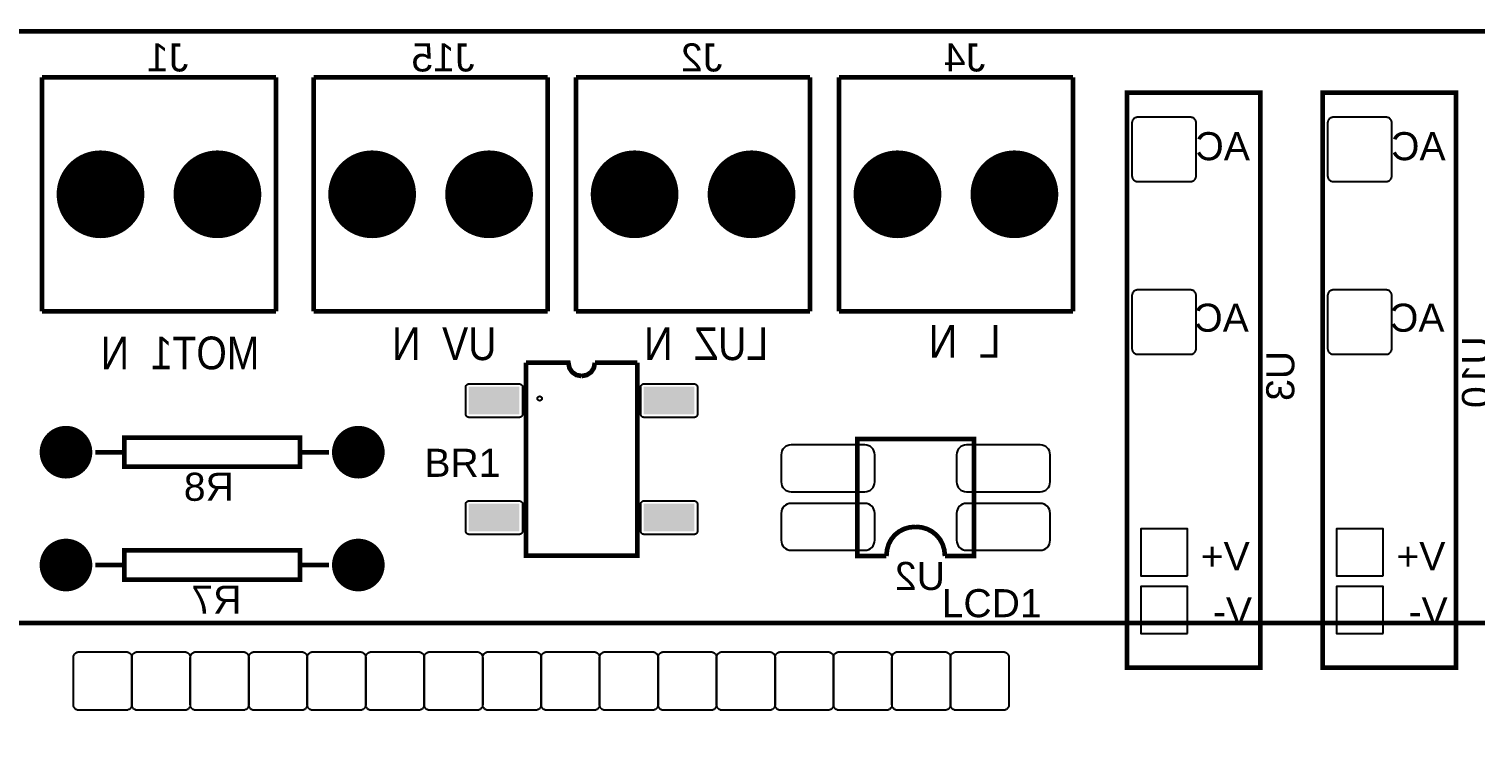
# Model space of a CAD drawing. Header units: inches. Extents: x -2.86 to 2.86, y -1.73 to 1.73.
# Drawn here: x -0.88 to 1.593, y 0.526 to 1.73 of the extents above; entities that cross this region are included whole.
import ezdxf

# ---------------------------------------------------------------- set-up
doc = ezdxf.new("R2010")
doc.units = ezdxf.units.IN
doc.layers.get('0').update_dxf_attribs({"linetype": 'CONTINUOUS'})

# ---------------------------------------------------------------- blocks, each defined once
blk = doc.blocks.new('RPAD')
blk.add_trace([(-0.5, -0.5), (-0.5, 0.5), (0.5, -0.5), (0.5, 0.5)])
blk = doc.blocks.new('EPAD')
at = {"const_width": 0.5}
blk.add_lwpolyline([(-0.25, 0, 1), (0.25, 0, 1)], format="xyb", close=True, dxfattribs=at)

msp = doc.modelspace()

# ---------------------------------------------------------------- linework, layer by layer
at = {"const_width": 0.008}
for points in [[(-2.856299, -1.725984), (2.778189, -1.725984), (2.778189, 1.725984), (-2.856299, 1.725984), (-2.856299, -1.725984)], [(-2.856299, -1.725984), (2.778189, -1.725984), (2.778189, 1.725984), (-2.856299, 1.725984), (-2.856299, -1.725984)], [(-2.856299, -1.725984), (2.778189, -1.725984), (2.778189, 1.725984), (-2.856299, 1.725984), (-2.856299, -1.725984)], [(-0.857874, 1.647244), (-0.857874, 1.247244)], [(-0.457874, 1.647244), (-0.857874, 1.647244)], [(-0.857874, 1.647244), (-0.857874, 1.247244)], [(-0.457874, 1.647244), (-0.857874, 1.647244)], [(-0.857874, 1.647244), (-0.857874, 1.247244)], [(-0.457874, 1.647244), (-0.857874, 1.647244)], [(-0.457874, 1.647244), (-0.457874, 1.247244)], [(-0.457874, 1.647244), (-0.457874, 1.247244)], [(-0.457874, 1.647244), (-0.457874, 1.247244)], [(-0.393307, 1.647244), (-0.393307, 1.247244)], [(0.006693, 1.647244), (-0.393307, 1.647244)], [(-0.393307, 1.647244), (-0.393307, 1.247244)], [(0.006693, 1.647244), (-0.393307, 1.647244)], [(-0.393307, 1.647244), (-0.393307, 1.247244)], [(0.006693, 1.647244), (-0.393307, 1.647244)], [(0.006693, 1.647244), (0.006693, 1.247244)], [(0.006693, 1.647244), (0.006693, 1.247244)], [(0.006693, 1.647244), (0.006693, 1.247244)], [(0.055512, 1.647244), (0.055512, 1.247244)], [(0.455512, 1.647244), (0.055512, 1.647244)], [(0.055512, 1.647244), (0.055512, 1.247244)], [(0.455512, 1.647244), (0.055512, 1.647244)], [(0.055512, 1.647244), (0.055512, 1.247244)], [(0.455512, 1.647244), (0.055512, 1.647244)], [(0.455512, 1.647244), (0.455512, 1.247244)], [(0.455512, 1.647244), (0.455512, 1.247244)], [(0.455512, 1.647244), (0.455512, 1.247244)], [(0.505118, 1.647244), (0.505118, 1.247244)], [(0.905118, 1.647244), (0.505118, 1.647244)], [(0.505118, 1.647244), (0.505118, 1.247244)], [(0.905118, 1.647244), (0.505118, 1.647244)], [(0.505118, 1.647244), (0.505118, 1.247244)], [(0.905118, 1.647244), (0.505118, 1.647244)], [(0.905118, 1.647244), (0.905118, 1.247244)], [(0.905118, 1.647244), (0.905118, 1.247244)], [(0.905118, 1.647244), (0.905118, 1.247244)], [(0.997417, 0.638189), (1.225764, 0.638189), (1.225764, 1.620756), (0.997417, 1.620756), (0.997417, 0.638189)], [(0.997417, 0.638189), (1.225764, 0.638189), (1.225764, 1.620756), (0.997417, 1.620756), (0.997417, 0.638189)], [(0.997417, 0.638189), (1.225764, 0.638189), (1.225764, 1.620756), (0.997417, 1.620756), (0.997417, 0.638189)], [(1.332063, 0.638189), (1.560409, 0.638189), (1.560409, 1.620756), (1.332063, 1.620756), (1.332063, 0.638189)], [(1.332063, 0.638189), (1.560409, 0.638189), (1.560409, 1.620756), (1.332063, 1.620756), (1.332063, 0.638189)], [(1.332063, 0.638189), (1.560409, 0.638189), (1.560409, 1.620756), (1.332063, 1.620756), (1.332063, 0.638189)], [(-0.457874, 1.247244), (-0.857874, 1.247244)], [(-0.457874, 1.247244), (-0.857874, 1.247244)], [(-0.457874, 1.247244), (-0.857874, 1.247244)], [(0.006693, 1.247244), (-0.393307, 1.247244)], [(0.006693, 1.247244), (-0.393307, 1.247244)], [(0.006693, 1.247244), (-0.393307, 1.247244)], [(0.455512, 1.247244), (0.055512, 1.247244)], [(0.455512, 1.247244), (0.055512, 1.247244)], [(0.455512, 1.247244), (0.055512, 1.247244)], [(0.905118, 1.247244), (0.505118, 1.247244)], [(0.905118, 1.247244), (0.505118, 1.247244)], [(0.905118, 1.247244), (0.505118, 1.247244)], [(-0.030039, 1.159488), (0.042323, 1.159173), (0.044069, 1.150264), (0.048867, 1.143079), (0.056052, 1.138282), (0.064961, 1.136535)], [(0.159961, 1.159488), (0.159961, 0.829488), (-0.030039, 0.829488), (-0.030039, 1.159488)], [(-0.030039, 1.159488), (0.042323, 1.159173), (0.044069, 1.150264), (0.048867, 1.143079), (0.056052, 1.138282), (0.064961, 1.136535)], [(0.159961, 1.159488), (0.159961, 0.829488), (-0.030039, 0.829488), (-0.030039, 1.159488)], [(-0.030039, 1.159488), (0.042323, 1.159173), (0.044069, 1.150264), (0.048867, 1.143079), (0.056052, 1.138282), (0.064961, 1.136535)], [(0.159961, 1.159488), (0.159961, 0.829488), (-0.030039, 0.829488), (-0.030039, 1.159488)], [(0.087598, 1.159173), (0.085852, 1.150264), (0.081055, 1.143079), (0.07387, 1.138282), (0.064961, 1.136535)], [(0.087598, 1.159173), (0.085852, 1.150264), (0.081055, 1.143079), (0.07387, 1.138282), (0.064961, 1.136535)], [(0.087598, 1.159173), (0.085852, 1.150264), (0.081055, 1.143079), (0.07387, 1.138282), (0.064961, 1.136535)], [(0.087598, 1.159173), (0.159961, 1.159488)], [(0.087598, 1.159173), (0.159961, 1.159488)], [(0.087598, 1.159173), (0.159961, 1.159488)], [(-0.716929, 0.981299), (-0.416929, 0.981299), (-0.416929, 1.031299), (-0.716929, 1.031299), (-0.716929, 0.981299)], [(-0.716929, 0.981299), (-0.416929, 0.981299), (-0.416929, 1.031299), (-0.716929, 1.031299), (-0.716929, 0.981299)], [(-0.716929, 0.981299), (-0.416929, 0.981299), (-0.416929, 1.031299), (-0.716929, 1.031299), (-0.716929, 0.981299)], [(0.68622, 0.82874), (0.73622, 0.82874), (0.73622, 1.02874), (0.53622, 1.02874), (0.53622, 0.82874), (0.58622, 0.82874)], [(0.68622, 0.82874), (0.73622, 0.82874), (0.73622, 1.02874), (0.53622, 1.02874), (0.53622, 0.82874), (0.58622, 0.82874)], [(0.68622, 0.82874), (0.73622, 0.82874), (0.73622, 1.02874), (0.53622, 1.02874), (0.53622, 0.82874), (0.58622, 0.82874)], [(-0.716929, 1.006299), (-0.766929, 1.006299)], [(-0.716929, 1.006299), (-0.766929, 1.006299)], [(-0.716929, 1.006299), (-0.766929, 1.006299)], [(-0.366929, 1.006299), (-0.416929, 1.006299)], [(-0.366929, 1.006299), (-0.416929, 1.006299)], [(-0.366929, 1.006299), (-0.416929, 1.006299)], [(0.63622, 0.87874), (0.625746, 0.877781), (0.616174, 0.875006), (0.607656, 0.870566), (0.600346, 0.864615), (0.594394, 0.857305), (0.589955, 0.848787), (0.58718, 0.839215), (0.58622, 0.82874)], [(0.63622, 0.87874), (0.625746, 0.877781), (0.616174, 0.875006), (0.607656, 0.870566), (0.600346, 0.864615), (0.594394, 0.857305), (0.589955, 0.848787), (0.58718, 0.839215), (0.58622, 0.82874)], [(0.63622, 0.87874), (0.625746, 0.877781), (0.616174, 0.875006), (0.607656, 0.870566), (0.600346, 0.864615), (0.594394, 0.857305), (0.589955, 0.848787), (0.58718, 0.839215), (0.58622, 0.82874)], [(0.63622, 0.87874), (0.646408, 0.877781), (0.655846, 0.875006), (0.664346, 0.870566), (0.67172, 0.864615), (0.677783, 0.857305), (0.682346, 0.848787), (0.68522, 0.839215), (0.68622, 0.82874)], [(0.63622, 0.87874), (0.646408, 0.877781), (0.655846, 0.875006), (0.664346, 0.870566), (0.67172, 0.864615), (0.677783, 0.857305), (0.682346, 0.848787), (0.68522, 0.839215), (0.68622, 0.82874)], [(0.63622, 0.87874), (0.646408, 0.877781), (0.655846, 0.875006), (0.664346, 0.870566), (0.67172, 0.864615), (0.677783, 0.857305), (0.682346, 0.848787), (0.68522, 0.839215), (0.68622, 0.82874)], [(-0.716929, 0.788386), (-0.416929, 0.788386), (-0.416929, 0.838386), (-0.716929, 0.838386), (-0.716929, 0.788386)], [(-0.716929, 0.788386), (-0.416929, 0.788386), (-0.416929, 0.838386), (-0.716929, 0.838386), (-0.716929, 0.788386)], [(-0.716929, 0.788386), (-0.416929, 0.788386), (-0.416929, 0.838386), (-0.716929, 0.838386), (-0.716929, 0.788386)], [(-0.766929, 0.813386), (-0.716929, 0.813386)], [(-0.766929, 0.813386), (-0.716929, 0.813386)], [(-0.766929, 0.813386), (-0.716929, 0.813386)], [(-0.416929, 0.813386), (-0.366929, 0.813386)], [(-0.416929, 0.813386), (-0.366929, 0.813386)], [(-0.416929, 0.813386), (-0.366929, 0.813386)], [(-1.148431, -1.64803), (-1.148431, 0.714175), (2.709836, 0.714175), (2.709836, -1.64803)], [(-1.148431, -1.64803), (-1.148431, 0.714175), (2.709836, 0.714175), (2.709836, -1.64803)], [(-1.148431, -1.64803), (-1.148431, 0.714175), (2.709836, 0.714175), (2.709836, -1.64803)]]:
    msp.add_lwpolyline(points, dxfattribs=at)
for points in [[(1.116024, 1.479016), (1.116024, 1.569016), (1.115973, 1.570055), (1.115825, 1.57106), (1.115583, 1.572027), (1.115252, 1.572951), (1.114837, 1.573828), (1.114343, 1.574652), (1.113773, 1.575419), (1.113133, 1.576125), (1.112427, 1.576765), (1.111659, 1.577335), (1.110835, 1.577829), (1.109959, 1.578244), (1.109035, 1.578575), (1.108068, 1.578817), (1.107063, 1.578965), (1.106024, 1.579016), (1.016024, 1.579016), (1.014984, 1.578965), (1.013979, 1.578817), (1.013012, 1.578575), (1.012088, 1.578244), (1.011212, 1.577829), (1.010388, 1.577335), (1.00962, 1.576765), (1.008914, 1.576125), (1.008274, 1.575419), (1.007705, 1.574652), (1.00721, 1.573828), (1.006795, 1.572951), (1.006465, 1.572027), (1.006222, 1.57106), (1.006074, 1.570055), (1.006024, 1.569016), (1.006024, 1.479016), (1.006074, 1.477976), (1.006222, 1.476971), (1.006465, 1.476004), (1.006795, 1.47508), (1.00721, 1.474204), (1.007705, 1.47338), (1.008274, 1.472612), (1.008914, 1.471906), (1.00962, 1.471266), (1.010388, 1.470697), (1.011212, 1.470202), (1.012088, 1.469787), (1.013012, 1.469457), (1.013979, 1.469215), (1.014984, 1.469066), (1.016024, 1.469016), (1.106024, 1.469016), (1.107063, 1.469066), (1.108068, 1.469215), (1.109035, 1.469457), (1.109959, 1.469787), (1.110835, 1.470202), (1.111659, 1.470697), (1.112427, 1.471266), (1.113133, 1.471906), (1.113773, 1.472612), (1.114343, 1.47338), (1.114837, 1.474204), (1.115252, 1.47508), (1.115583, 1.476004), (1.115825, 1.476971), (1.115973, 1.477976), (1.116024, 1.479016)], [(1.450669, 1.479016), (1.450669, 1.569016), (1.450619, 1.570055), (1.45047, 1.57106), (1.450228, 1.572027), (1.449898, 1.572951), (1.449483, 1.573828), (1.448988, 1.574652), (1.448419, 1.575419), (1.447779, 1.576125), (1.447072, 1.576765), (1.446305, 1.577335), (1.445481, 1.577829), (1.444605, 1.578244), (1.443681, 1.578575), (1.442714, 1.578817), (1.441709, 1.578965), (1.440669, 1.579016), (1.350669, 1.579016), (1.34963, 1.578965), (1.348625, 1.578817), (1.347658, 1.578575), (1.346734, 1.578244), (1.345857, 1.577829), (1.345033, 1.577335), (1.344266, 1.576765), (1.34356, 1.576125), (1.34292, 1.575419), (1.34235, 1.574652), (1.341856, 1.573828), (1.341441, 1.572951), (1.34111, 1.572027), (1.340868, 1.57106), (1.34072, 1.570055), (1.340669, 1.569016), (1.340669, 1.479016), (1.34072, 1.477976), (1.340868, 1.476971), (1.34111, 1.476004), (1.341441, 1.47508), (1.341856, 1.474204), (1.34235, 1.47338), (1.34292, 1.472612), (1.34356, 1.471906), (1.344266, 1.471266), (1.345033, 1.470697), (1.345857, 1.470202), (1.346734, 1.469787), (1.347658, 1.469457), (1.348625, 1.469215), (1.34963, 1.469066), (1.350669, 1.469016), (1.440669, 1.469016), (1.441709, 1.469066), (1.442714, 1.469215), (1.443681, 1.469457), (1.444605, 1.469787), (1.445481, 1.470202), (1.446305, 1.470697), (1.447072, 1.471266), (1.447779, 1.471906), (1.448419, 1.472612), (1.448988, 1.47338), (1.449483, 1.474204), (1.449898, 1.47508), (1.450228, 1.476004), (1.45047, 1.476971), (1.450619, 1.477976), (1.450669, 1.479016)], [(1.116024, 1.18374), (1.116024, 1.27374), (1.115973, 1.27478), (1.115825, 1.275785), (1.115583, 1.276752), (1.115252, 1.277676), (1.114837, 1.278552), (1.114343, 1.279376), (1.113773, 1.280144), (1.113133, 1.28085), (1.112427, 1.28149), (1.111659, 1.282059), (1.110835, 1.282554), (1.109959, 1.282969), (1.109035, 1.283299), (1.108068, 1.283541), (1.107063, 1.28369), (1.106024, 1.28374), (1.016024, 1.28374), (1.014984, 1.28369), (1.013979, 1.283541), (1.013012, 1.283299), (1.012088, 1.282969), (1.011212, 1.282554), (1.010388, 1.282059), (1.00962, 1.28149), (1.008914, 1.28085), (1.008274, 1.280144), (1.007705, 1.279376), (1.00721, 1.278552), (1.006795, 1.277676), (1.006465, 1.276752), (1.006222, 1.275785), (1.006074, 1.27478), (1.006024, 1.27374), (1.006024, 1.18374), (1.006074, 1.182701), (1.006222, 1.181696), (1.006465, 1.180729), (1.006795, 1.179805), (1.00721, 1.178928), (1.007705, 1.178104), (1.008274, 1.177337), (1.008914, 1.176631), (1.00962, 1.175991), (1.010388, 1.175421), (1.011212, 1.174927), (1.012088, 1.174512), (1.013012, 1.174181), (1.013979, 1.173939), (1.014984, 1.173791), (1.016024, 1.17374), (1.106024, 1.17374), (1.107063, 1.173791), (1.108068, 1.173939), (1.109035, 1.174181), (1.109959, 1.174512), (1.110835, 1.174927), (1.111659, 1.175421), (1.112427, 1.175991), (1.113133, 1.176631), (1.113773, 1.177337), (1.114343, 1.178104), (1.114837, 1.178928), (1.115252, 1.179805), (1.115583, 1.180729), (1.115825, 1.181696), (1.115973, 1.182701), (1.116024, 1.18374)], [(1.450669, 1.18374), (1.450669, 1.27374), (1.450619, 1.27478), (1.45047, 1.275785), (1.450228, 1.276752), (1.449898, 1.277676), (1.449483, 1.278552), (1.448988, 1.279376), (1.448419, 1.280144), (1.447779, 1.28085), (1.447072, 1.28149), (1.446305, 1.282059), (1.445481, 1.282554), (1.444605, 1.282969), (1.443681, 1.283299), (1.442714, 1.283541), (1.441709, 1.28369), (1.440669, 1.28374), (1.350669, 1.28374), (1.34963, 1.28369), (1.348625, 1.283541), (1.347658, 1.283299), (1.346734, 1.282969), (1.345857, 1.282554), (1.345033, 1.282059), (1.344266, 1.28149), (1.34356, 1.28085), (1.34292, 1.280144), (1.34235, 1.279376), (1.341856, 1.278552), (1.341441, 1.277676), (1.34111, 1.276752), (1.340868, 1.275785), (1.34072, 1.27478), (1.340669, 1.27374), (1.340669, 1.18374), (1.34072, 1.182701), (1.340868, 1.181696), (1.34111, 1.180729), (1.341441, 1.179805), (1.341856, 1.178928), (1.34235, 1.178104), (1.34292, 1.177337), (1.34356, 1.176631), (1.344266, 1.175991), (1.345033, 1.175421), (1.345857, 1.174927), (1.346734, 1.174512), (1.347658, 1.174181), (1.348625, 1.173939), (1.34963, 1.173791), (1.350669, 1.17374), (1.440669, 1.17374), (1.441709, 1.173791), (1.442714, 1.173939), (1.443681, 1.174181), (1.444605, 1.174512), (1.445481, 1.174927), (1.446305, 1.175421), (1.447072, 1.175991), (1.447779, 1.176631), (1.448419, 1.177337), (1.448988, 1.178104), (1.449483, 1.178928), (1.449898, 1.179805), (1.450228, 1.180729), (1.45047, 1.181696), (1.450619, 1.182701), (1.450669, 1.18374)], [(-0.132953, 1.070866), (-0.132953, 1.11811), (-0.132853, 1.119133), (-0.132567, 1.120078), (-0.132112, 1.120928), (-0.131507, 1.121665), (-0.13077, 1.12227), (-0.12992, 1.122724), (-0.128975, 1.123011), (-0.127953, 1.12311), (-0.041339, 1.12311), (-0.040316, 1.123011), (-0.039371, 1.122724), (-0.038521, 1.12227), (-0.037784, 1.121665), (-0.037179, 1.120928), (-0.036724, 1.120078), (-0.036438, 1.119133), (-0.036339, 1.11811), (-0.036339, 1.070866), (-0.036438, 1.069844), (-0.036724, 1.068898), (-0.037179, 1.068048), (-0.037784, 1.067311), (-0.038521, 1.066707), (-0.039371, 1.066252), (-0.040316, 1.065966), (-0.041339, 1.065866), (-0.127953, 1.065866), (-0.128975, 1.065966), (-0.12992, 1.066252), (-0.13077, 1.066707), (-0.131507, 1.067311), (-0.132112, 1.068048), (-0.132567, 1.068898), (-0.132853, 1.069844), (-0.132953, 1.070866)], [(0.262874, 1.11811), (0.262874, 1.070866), (0.262774, 1.069844), (0.262488, 1.068898), (0.262033, 1.068048), (0.261429, 1.067311), (0.260692, 1.066707), (0.259842, 1.066252), (0.258896, 1.065966), (0.257874, 1.065866), (0.17126, 1.065866), (0.170237, 1.065966), (0.169292, 1.066252), (0.168442, 1.066707), (0.167705, 1.067311), (0.1671, 1.068048), (0.166646, 1.068898), (0.166359, 1.069844), (0.16626, 1.070866), (0.16626, 1.11811), (0.166359, 1.119133), (0.166646, 1.120078), (0.1671, 1.120928), (0.167705, 1.121665), (0.168442, 1.12227), (0.169292, 1.122724), (0.170237, 1.123011), (0.17126, 1.12311), (0.257874, 1.12311), (0.258896, 1.123011), (0.259842, 1.122724), (0.260692, 1.12227), (0.261429, 1.121665), (0.262033, 1.120928), (0.262488, 1.120078), (0.262774, 1.119133), (0.262874, 1.11811)], [(0.56622, 0.95574), (0.56622, 1.00174), (0.565882, 1.005216), (0.564909, 1.00843), (0.563363, 1.011321), (0.561306, 1.013826), (0.558802, 1.015883), (0.555911, 1.017429), (0.552696, 1.018402), (0.54922, 1.01874), (0.42322, 1.01874), (0.419744, 1.018402), (0.41653, 1.017429), (0.413639, 1.015883), (0.411135, 1.013826), (0.409078, 1.011321), (0.407532, 1.00843), (0.406559, 1.005216), (0.40622, 1.00174), (0.40622, 0.95574), (0.406559, 0.952264), (0.407532, 0.94905), (0.409078, 0.946159), (0.411135, 0.943654), (0.413639, 0.941598), (0.41653, 0.940052), (0.419744, 0.939078), (0.42322, 0.93874), (0.54922, 0.93874), (0.552696, 0.939078), (0.555911, 0.940052), (0.558802, 0.941598), (0.561306, 0.943654), (0.563363, 0.946159), (0.564909, 0.94905), (0.565882, 0.952264), (0.56622, 0.95574)], [(0.86622, 0.95574), (0.86622, 1.00174), (0.865882, 1.005216), (0.864909, 1.00843), (0.863363, 1.011321), (0.861306, 1.013826), (0.858802, 1.015883), (0.855911, 1.017429), (0.852696, 1.018402), (0.84922, 1.01874), (0.72322, 1.01874), (0.719744, 1.018402), (0.71653, 1.017429), (0.713639, 1.015883), (0.711135, 1.013826), (0.709078, 1.011321), (0.707532, 1.00843), (0.706559, 1.005216), (0.70622, 1.00174), (0.70622, 0.95574), (0.706559, 0.952264), (0.707532, 0.94905), (0.709078, 0.946159), (0.711135, 0.943654), (0.713639, 0.941598), (0.71653, 0.940052), (0.719744, 0.939078), (0.72322, 0.93874), (0.84922, 0.93874), (0.852696, 0.939078), (0.855911, 0.940052), (0.858802, 0.941598), (0.861306, 0.943654), (0.863363, 0.946159), (0.864909, 0.94905), (0.865882, 0.952264), (0.86622, 0.95574)], [(-0.132953, 0.870866), (-0.132953, 0.91811), (-0.132853, 0.919133), (-0.132567, 0.920078), (-0.132112, 0.920928), (-0.131507, 0.921665), (-0.13077, 0.92227), (-0.12992, 0.922724), (-0.128975, 0.923011), (-0.127953, 0.92311), (-0.041339, 0.92311), (-0.040316, 0.923011), (-0.039371, 0.922724), (-0.038521, 0.92227), (-0.037784, 0.921665), (-0.037179, 0.920928), (-0.036724, 0.920078), (-0.036438, 0.919133), (-0.036339, 0.91811), (-0.036339, 0.870866), (-0.036438, 0.869844), (-0.036724, 0.868898), (-0.037179, 0.868048), (-0.037784, 0.867311), (-0.038521, 0.866707), (-0.039371, 0.866252), (-0.040316, 0.865966), (-0.041339, 0.865866), (-0.127953, 0.865866), (-0.128975, 0.865966), (-0.12992, 0.866252), (-0.13077, 0.866707), (-0.131507, 0.867311), (-0.132112, 0.868048), (-0.132567, 0.868898), (-0.132853, 0.869844), (-0.132953, 0.870866)], [(0.262874, 0.91811), (0.262874, 0.870866), (0.262774, 0.869844), (0.262488, 0.868898), (0.262033, 0.868048), (0.261429, 0.867311), (0.260692, 0.866707), (0.259842, 0.866252), (0.258896, 0.865966), (0.257874, 0.865866), (0.17126, 0.865866), (0.170237, 0.865966), (0.169292, 0.866252), (0.168442, 0.866707), (0.167705, 0.867311), (0.1671, 0.868048), (0.166646, 0.868898), (0.166359, 0.869844), (0.16626, 0.870866), (0.16626, 0.91811), (0.166359, 0.919133), (0.166646, 0.920078), (0.1671, 0.920928), (0.167705, 0.921665), (0.168442, 0.92227), (0.169292, 0.922724), (0.170237, 0.923011), (0.17126, 0.92311), (0.257874, 0.92311), (0.258896, 0.923011), (0.259842, 0.922724), (0.260692, 0.92227), (0.261429, 0.921665), (0.262033, 0.920928), (0.262488, 0.920078), (0.262774, 0.919133), (0.262874, 0.91811)], [(0.56622, 0.85574), (0.56622, 0.90174), (0.565882, 0.905216), (0.564909, 0.90843), (0.563363, 0.911321), (0.561306, 0.913826), (0.558802, 0.915883), (0.555911, 0.917429), (0.552696, 0.918402), (0.54922, 0.91874), (0.42322, 0.91874), (0.419744, 0.918402), (0.41653, 0.917429), (0.413639, 0.915883), (0.411135, 0.913826), (0.409078, 0.911321), (0.407532, 0.90843), (0.406559, 0.905216), (0.40622, 0.90174), (0.40622, 0.85574), (0.406559, 0.852264), (0.407532, 0.84905), (0.409078, 0.846159), (0.411135, 0.843654), (0.413639, 0.841598), (0.41653, 0.840052), (0.419744, 0.839078), (0.42322, 0.83874), (0.54922, 0.83874), (0.552696, 0.839078), (0.555911, 0.840052), (0.558802, 0.841598), (0.561306, 0.843654), (0.563363, 0.846159), (0.564909, 0.84905), (0.565882, 0.852264), (0.56622, 0.85574)], [(0.86622, 0.85574), (0.86622, 0.90174), (0.865882, 0.905216), (0.864909, 0.90843), (0.863363, 0.911321), (0.861306, 0.913826), (0.858802, 0.915883), (0.855911, 0.917429), (0.852696, 0.918402), (0.84922, 0.91874), (0.72322, 0.91874), (0.719744, 0.918402), (0.71653, 0.917429), (0.713639, 0.915883), (0.711135, 0.913826), (0.709078, 0.911321), (0.707532, 0.90843), (0.706559, 0.905216), (0.70622, 0.90174), (0.70622, 0.85574), (0.706559, 0.852264), (0.707532, 0.84905), (0.709078, 0.846159), (0.711135, 0.843654), (0.713639, 0.841598), (0.71653, 0.840052), (0.719744, 0.839078), (0.72322, 0.83874), (0.84922, 0.83874), (0.852696, 0.839078), (0.855911, 0.840052), (0.858802, 0.841598), (0.861306, 0.843654), (0.863363, 0.846159), (0.864909, 0.84905), (0.865882, 0.852264), (0.86622, 0.85574)], [(1.101024, 0.795039), (1.101024, 0.875039), (1.021024, 0.875039), (1.021024, 0.795039), (1.101024, 0.795039)], [(1.435669, 0.795039), (1.435669, 0.875039), (1.355669, 0.875039), (1.355669, 0.795039), (1.435669, 0.795039)], [(1.101024, 0.696614), (1.101024, 0.776614), (1.021024, 0.776614), (1.021024, 0.696614), (1.101024, 0.696614)], [(1.435669, 0.696614), (1.435669, 0.776614), (1.355669, 0.776614), (1.355669, 0.696614), (1.435669, 0.696614)], [(-0.794283, 0.664969), (-0.714283, 0.664969), (-0.713244, 0.664918), (-0.712239, 0.66477), (-0.711272, 0.664528), (-0.710348, 0.664197), (-0.709472, 0.663782), (-0.708648, 0.663287), (-0.70788, 0.662718), (-0.707174, 0.662078), (-0.706534, 0.661372), (-0.705965, 0.660604), (-0.70547, 0.65978), (-0.705055, 0.658904), (-0.704724, 0.65798), (-0.704482, 0.657013), (-0.704334, 0.656008), (-0.704283, 0.654969), (-0.704283, 0.574969), (-0.704334, 0.573929), (-0.704482, 0.572924), (-0.704724, 0.571957), (-0.705055, 0.571033), (-0.70547, 0.570157), (-0.705965, 0.569333), (-0.706534, 0.568565), (-0.707174, 0.567859), (-0.70788, 0.567219), (-0.708648, 0.56665), (-0.709472, 0.566155), (-0.710348, 0.56574), (-0.711272, 0.565409), (-0.712239, 0.565167), (-0.713244, 0.565019), (-0.714283, 0.564969), (-0.794283, 0.564969), (-0.795323, 0.565019), (-0.796328, 0.565167), (-0.797295, 0.565409), (-0.798219, 0.56574), (-0.799095, 0.566155), (-0.799919, 0.56665), (-0.800687, 0.567219), (-0.801393, 0.567859), (-0.802033, 0.568565), (-0.802602, 0.569333), (-0.803097, 0.570157), (-0.803512, 0.571033), (-0.803843, 0.571957), (-0.804085, 0.572924), (-0.804233, 0.573929), (-0.804283, 0.574969), (-0.804283, 0.654969), (-0.804233, 0.656008), (-0.804085, 0.657013), (-0.803843, 0.65798), (-0.803512, 0.658904), (-0.803097, 0.65978), (-0.802602, 0.660604), (-0.802033, 0.661372), (-0.801393, 0.662078), (-0.800687, 0.662718), (-0.799919, 0.663287), (-0.799095, 0.663782), (-0.798219, 0.664197), (-0.797295, 0.664528), (-0.796328, 0.66477), (-0.795323, 0.664918), (-0.794283, 0.664969)], [(-0.694283, 0.664969), (-0.614283, 0.664969), (-0.613244, 0.664918), (-0.612239, 0.66477), (-0.611272, 0.664528), (-0.610348, 0.664197), (-0.609472, 0.663782), (-0.608648, 0.663287), (-0.60788, 0.662718), (-0.607174, 0.662078), (-0.606534, 0.661372), (-0.605965, 0.660604), (-0.60547, 0.65978), (-0.605055, 0.658904), (-0.604724, 0.65798), (-0.604482, 0.657013), (-0.604334, 0.656008), (-0.604283, 0.654969), (-0.604283, 0.574969), (-0.604334, 0.573929), (-0.604482, 0.572924), (-0.604724, 0.571957), (-0.605055, 0.571033), (-0.60547, 0.570157), (-0.605965, 0.569333), (-0.606534, 0.568565), (-0.607174, 0.567859), (-0.60788, 0.567219), (-0.608648, 0.56665), (-0.609472, 0.566155), (-0.610348, 0.56574), (-0.611272, 0.565409), (-0.612239, 0.565167), (-0.613244, 0.565019), (-0.614283, 0.564969), (-0.694283, 0.564969), (-0.695323, 0.565019), (-0.696328, 0.565167), (-0.697295, 0.565409), (-0.698219, 0.56574), (-0.699095, 0.566155), (-0.699919, 0.56665), (-0.700687, 0.567219), (-0.701393, 0.567859), (-0.702033, 0.568565), (-0.702602, 0.569333), (-0.703097, 0.570157), (-0.703512, 0.571033), (-0.703843, 0.571957), (-0.704085, 0.572924), (-0.704233, 0.573929), (-0.704283, 0.574969), (-0.704283, 0.654969), (-0.704233, 0.656008), (-0.704085, 0.657013), (-0.703843, 0.65798), (-0.703512, 0.658904), (-0.703097, 0.65978), (-0.702602, 0.660604), (-0.702033, 0.661372), (-0.701393, 0.662078), (-0.700687, 0.662718), (-0.699919, 0.663287), (-0.699095, 0.663782), (-0.698219, 0.664197), (-0.697295, 0.664528), (-0.696328, 0.66477), (-0.695323, 0.664918), (-0.694283, 0.664969)], [(-0.594283, 0.664969), (-0.514283, 0.664969), (-0.513244, 0.664918), (-0.512239, 0.66477), (-0.511272, 0.664528), (-0.510348, 0.664197), (-0.509472, 0.663782), (-0.508648, 0.663287), (-0.50788, 0.662718), (-0.507174, 0.662078), (-0.506534, 0.661372), (-0.505965, 0.660604), (-0.50547, 0.65978), (-0.505055, 0.658904), (-0.504724, 0.65798), (-0.504482, 0.657013), (-0.504334, 0.656008), (-0.504283, 0.654969), (-0.504283, 0.574969), (-0.504334, 0.573929), (-0.504482, 0.572924), (-0.504724, 0.571957), (-0.505055, 0.571033), (-0.50547, 0.570157), (-0.505965, 0.569333), (-0.506534, 0.568565), (-0.507174, 0.567859), (-0.50788, 0.567219), (-0.508648, 0.56665), (-0.509472, 0.566155), (-0.510348, 0.56574), (-0.511272, 0.565409), (-0.512239, 0.565167), (-0.513244, 0.565019), (-0.514283, 0.564969), (-0.594283, 0.564969), (-0.595323, 0.565019), (-0.596328, 0.565167), (-0.597295, 0.565409), (-0.598219, 0.56574), (-0.599095, 0.566155), (-0.599919, 0.56665), (-0.600687, 0.567219), (-0.601393, 0.567859), (-0.602033, 0.568565), (-0.602602, 0.569333), (-0.603097, 0.570157), (-0.603512, 0.571033), (-0.603843, 0.571957), (-0.604085, 0.572924), (-0.604233, 0.573929), (-0.604283, 0.574969), (-0.604283, 0.654969), (-0.604233, 0.656008), (-0.604085, 0.657013), (-0.603843, 0.65798), (-0.603512, 0.658904), (-0.603097, 0.65978), (-0.602602, 0.660604), (-0.602033, 0.661372), (-0.601393, 0.662078), (-0.600687, 0.662718), (-0.599919, 0.663287), (-0.599095, 0.663782), (-0.598219, 0.664197), (-0.597295, 0.664528), (-0.596328, 0.66477), (-0.595323, 0.664918), (-0.594283, 0.664969)], [(-0.494283, 0.664969), (-0.414283, 0.664969), (-0.413244, 0.664918), (-0.412239, 0.66477), (-0.411272, 0.664528), (-0.410348, 0.664197), (-0.409472, 0.663782), (-0.408648, 0.663287), (-0.40788, 0.662718), (-0.407174, 0.662078), (-0.406534, 0.661372), (-0.405965, 0.660604), (-0.40547, 0.65978), (-0.405055, 0.658904), (-0.404724, 0.65798), (-0.404482, 0.657013), (-0.404334, 0.656008), (-0.404283, 0.654969), (-0.404283, 0.574969), (-0.404334, 0.573929), (-0.404482, 0.572924), (-0.404724, 0.571957), (-0.405055, 0.571033), (-0.40547, 0.570157), (-0.405965, 0.569333), (-0.406534, 0.568565), (-0.407174, 0.567859), (-0.40788, 0.567219), (-0.408648, 0.56665), (-0.409472, 0.566155), (-0.410348, 0.56574), (-0.411272, 0.565409), (-0.412239, 0.565167), (-0.413244, 0.565019), (-0.414283, 0.564969), (-0.494283, 0.564969), (-0.495323, 0.565019), (-0.496328, 0.565167), (-0.497295, 0.565409), (-0.498219, 0.56574), (-0.499095, 0.566155), (-0.499919, 0.56665), (-0.500687, 0.567219), (-0.501393, 0.567859), (-0.502033, 0.568565), (-0.502602, 0.569333), (-0.503097, 0.570157), (-0.503512, 0.571033), (-0.503843, 0.571957), (-0.504085, 0.572924), (-0.504233, 0.573929), (-0.504283, 0.574969), (-0.504283, 0.654969), (-0.504233, 0.656008), (-0.504085, 0.657013), (-0.503843, 0.65798), (-0.503512, 0.658904), (-0.503097, 0.65978), (-0.502602, 0.660604), (-0.502033, 0.661372), (-0.501393, 0.662078), (-0.500687, 0.662718), (-0.499919, 0.663287), (-0.499095, 0.663782), (-0.498219, 0.664197), (-0.497295, 0.664528), (-0.496328, 0.66477), (-0.495323, 0.664918), (-0.494283, 0.664969)], [(-0.394283, 0.664969), (-0.314283, 0.664969), (-0.313244, 0.664918), (-0.312239, 0.66477), (-0.311272, 0.664528), (-0.310348, 0.664197), (-0.309472, 0.663782), (-0.308648, 0.663287), (-0.30788, 0.662718), (-0.307174, 0.662078), (-0.306534, 0.661372), (-0.305965, 0.660604), (-0.30547, 0.65978), (-0.305055, 0.658904), (-0.304724, 0.65798), (-0.304482, 0.657013), (-0.304334, 0.656008), (-0.304283, 0.654969), (-0.304283, 0.574969), (-0.304334, 0.573929), (-0.304482, 0.572924), (-0.304724, 0.571957), (-0.305055, 0.571033), (-0.30547, 0.570157), (-0.305965, 0.569333), (-0.306534, 0.568565), (-0.307174, 0.567859), (-0.30788, 0.567219), (-0.308648, 0.56665), (-0.309472, 0.566155), (-0.310348, 0.56574), (-0.311272, 0.565409), (-0.312239, 0.565167), (-0.313244, 0.565019), (-0.314283, 0.564969), (-0.394283, 0.564969), (-0.395323, 0.565019), (-0.396328, 0.565167), (-0.397295, 0.565409), (-0.398219, 0.56574), (-0.399095, 0.566155), (-0.399919, 0.56665), (-0.400687, 0.567219), (-0.401393, 0.567859), (-0.402033, 0.568565), (-0.402602, 0.569333), (-0.403097, 0.570157), (-0.403512, 0.571033), (-0.403843, 0.571957), (-0.404085, 0.572924), (-0.404233, 0.573929), (-0.404283, 0.574969), (-0.404283, 0.654969), (-0.404233, 0.656008), (-0.404085, 0.657013), (-0.403843, 0.65798), (-0.403512, 0.658904), (-0.403097, 0.65978), (-0.402602, 0.660604), (-0.402033, 0.661372), (-0.401393, 0.662078), (-0.400687, 0.662718), (-0.399919, 0.663287), (-0.399095, 0.663782), (-0.398219, 0.664197), (-0.397295, 0.664528), (-0.396328, 0.66477), (-0.395323, 0.664918), (-0.394283, 0.664969)], [(-0.294283, 0.664969), (-0.214283, 0.664969), (-0.213244, 0.664918), (-0.212239, 0.66477), (-0.211272, 0.664528), (-0.210348, 0.664197), (-0.209472, 0.663782), (-0.208648, 0.663287), (-0.20788, 0.662718), (-0.207174, 0.662078), (-0.206534, 0.661372), (-0.205965, 0.660604), (-0.20547, 0.65978), (-0.205055, 0.658904), (-0.204724, 0.65798), (-0.204482, 0.657013), (-0.204334, 0.656008), (-0.204283, 0.654969), (-0.204283, 0.574969), (-0.204334, 0.573929), (-0.204482, 0.572924), (-0.204724, 0.571957), (-0.205055, 0.571033), (-0.20547, 0.570157), (-0.205965, 0.569333), (-0.206534, 0.568565), (-0.207174, 0.567859), (-0.20788, 0.567219), (-0.208648, 0.56665), (-0.209472, 0.566155), (-0.210348, 0.56574), (-0.211272, 0.565409), (-0.212239, 0.565167), (-0.213244, 0.565019), (-0.214283, 0.564969), (-0.294283, 0.564969), (-0.295323, 0.565019), (-0.296328, 0.565167), (-0.297295, 0.565409), (-0.298219, 0.56574), (-0.299095, 0.566155), (-0.299919, 0.56665), (-0.300687, 0.567219), (-0.301393, 0.567859), (-0.302033, 0.568565), (-0.302602, 0.569333), (-0.303097, 0.570157), (-0.303512, 0.571033), (-0.303843, 0.571957), (-0.304085, 0.572924), (-0.304233, 0.573929), (-0.304283, 0.574969), (-0.304283, 0.654969), (-0.304233, 0.656008), (-0.304085, 0.657013), (-0.303843, 0.65798), (-0.303512, 0.658904), (-0.303097, 0.65978), (-0.302602, 0.660604), (-0.302033, 0.661372), (-0.301393, 0.662078), (-0.300687, 0.662718), (-0.299919, 0.663287), (-0.299095, 0.663782), (-0.298219, 0.664197), (-0.297295, 0.664528), (-0.296328, 0.66477), (-0.295323, 0.664918), (-0.294283, 0.664969)], [(-0.194283, 0.664969), (-0.114283, 0.664969), (-0.113244, 0.664918), (-0.112239, 0.66477), (-0.111272, 0.664528), (-0.110348, 0.664197), (-0.109472, 0.663782), (-0.108648, 0.663287), (-0.10788, 0.662718), (-0.107174, 0.662078), (-0.106534, 0.661372), (-0.105965, 0.660604), (-0.10547, 0.65978), (-0.105055, 0.658904), (-0.104724, 0.65798), (-0.104482, 0.657013), (-0.104334, 0.656008), (-0.104283, 0.654969), (-0.104283, 0.574969), (-0.104334, 0.573929), (-0.104482, 0.572924), (-0.104724, 0.571957), (-0.105055, 0.571033), (-0.10547, 0.570157), (-0.105965, 0.569333), (-0.106534, 0.568565), (-0.107174, 0.567859), (-0.10788, 0.567219), (-0.108648, 0.56665), (-0.109472, 0.566155), (-0.110348, 0.56574), (-0.111272, 0.565409), (-0.112239, 0.565167), (-0.113244, 0.565019), (-0.114283, 0.564969), (-0.194283, 0.564969), (-0.195323, 0.565019), (-0.196328, 0.565167), (-0.197295, 0.565409), (-0.198219, 0.56574), (-0.199095, 0.566155), (-0.199919, 0.56665), (-0.200687, 0.567219), (-0.201393, 0.567859), (-0.202033, 0.568565), (-0.202602, 0.569333), (-0.203097, 0.570157), (-0.203512, 0.571033), (-0.203843, 0.571957), (-0.204085, 0.572924), (-0.204233, 0.573929), (-0.204283, 0.574969), (-0.204283, 0.654969), (-0.204233, 0.656008), (-0.204085, 0.657013), (-0.203843, 0.65798), (-0.203512, 0.658904), (-0.203097, 0.65978), (-0.202602, 0.660604), (-0.202033, 0.661372), (-0.201393, 0.662078), (-0.200687, 0.662718), (-0.199919, 0.663287), (-0.199095, 0.663782), (-0.198219, 0.664197), (-0.197295, 0.664528), (-0.196328, 0.66477), (-0.195323, 0.664918), (-0.194283, 0.664969)], [(-0.094283, 0.664969), (-0.014283, 0.664969), (-0.013244, 0.664918), (-0.012239, 0.66477), (-0.011272, 0.664528), (-0.010348, 0.664197), (-0.009472, 0.663782), (-0.008648, 0.663287), (-0.00788, 0.662718), (-0.007174, 0.662078), (-0.006534, 0.661372), (-0.005965, 0.660604), (-0.00547, 0.65978), (-0.005055, 0.658904), (-0.004724, 0.65798), (-0.004482, 0.657013), (-0.004334, 0.656008), (-0.004283, 0.654969), (-0.004283, 0.574969), (-0.004334, 0.573929), (-0.004482, 0.572924), (-0.004724, 0.571957), (-0.005055, 0.571033), (-0.00547, 0.570157), (-0.005965, 0.569333), (-0.006534, 0.568565), (-0.007174, 0.567859), (-0.00788, 0.567219), (-0.008648, 0.56665), (-0.009472, 0.566155), (-0.010348, 0.56574), (-0.011272, 0.565409), (-0.012239, 0.565167), (-0.013244, 0.565019), (-0.014283, 0.564969), (-0.094283, 0.564969), (-0.095323, 0.565019), (-0.096328, 0.565167), (-0.097295, 0.565409), (-0.098219, 0.56574), (-0.099095, 0.566155), (-0.099919, 0.56665), (-0.100687, 0.567219), (-0.101393, 0.567859), (-0.102033, 0.568565), (-0.102602, 0.569333), (-0.103097, 0.570157), (-0.103512, 0.571033), (-0.103843, 0.571957), (-0.104085, 0.572924), (-0.104233, 0.573929), (-0.104283, 0.574969), (-0.104283, 0.654969), (-0.104233, 0.656008), (-0.104085, 0.657013), (-0.103843, 0.65798), (-0.103512, 0.658904), (-0.103097, 0.65978), (-0.102602, 0.660604), (-0.102033, 0.661372), (-0.101393, 0.662078), (-0.100687, 0.662718), (-0.099919, 0.663287), (-0.099095, 0.663782), (-0.098219, 0.664197), (-0.097295, 0.664528), (-0.096328, 0.66477), (-0.095323, 0.664918), (-0.094283, 0.664969)], [(0.005717, 0.664969), (0.085717, 0.664969), (0.086756, 0.664918), (0.087761, 0.66477), (0.088728, 0.664528), (0.089652, 0.664197), (0.090528, 0.663782), (0.091352, 0.663287), (0.09212, 0.662718), (0.092826, 0.662078), (0.093466, 0.661372), (0.094035, 0.660604), (0.09453, 0.65978), (0.094945, 0.658904), (0.095276, 0.65798), (0.095518, 0.657013), (0.095666, 0.656008), (0.095717, 0.654969), (0.095717, 0.574969), (0.095666, 0.573929), (0.095518, 0.572924), (0.095276, 0.571957), (0.094945, 0.571033), (0.09453, 0.570157), (0.094035, 0.569333), (0.093466, 0.568565), (0.092826, 0.567859), (0.09212, 0.567219), (0.091352, 0.56665), (0.090528, 0.566155), (0.089652, 0.56574), (0.088728, 0.565409), (0.087761, 0.565167), (0.086756, 0.565019), (0.085717, 0.564969), (0.005717, 0.564969), (0.004677, 0.565019), (0.003672, 0.565167), (0.002705, 0.565409), (0.001781, 0.56574), (0.000905, 0.566155), (0.000081, 0.56665), (-0.000687, 0.567219), (-0.001393, 0.567859), (-0.002033, 0.568565), (-0.002602, 0.569333), (-0.003097, 0.570157), (-0.003512, 0.571033), (-0.003843, 0.571957), (-0.004085, 0.572924), (-0.004233, 0.573929), (-0.004283, 0.574969), (-0.004283, 0.654969), (-0.004233, 0.656008), (-0.004085, 0.657013), (-0.003843, 0.65798), (-0.003512, 0.658904), (-0.003097, 0.65978), (-0.002602, 0.660604), (-0.002033, 0.661372), (-0.001393, 0.662078), (-0.000687, 0.662718), (0.000081, 0.663287), (0.000905, 0.663782), (0.001781, 0.664197), (0.002705, 0.664528), (0.003672, 0.66477), (0.004677, 0.664918), (0.005717, 0.664969)], [(0.105717, 0.664969), (0.185717, 0.664969), (0.186756, 0.664918), (0.187761, 0.66477), (0.188728, 0.664528), (0.189652, 0.664197), (0.190528, 0.663782), (0.191352, 0.663287), (0.19212, 0.662718), (0.192826, 0.662078), (0.193466, 0.661372), (0.194035, 0.660604), (0.19453, 0.65978), (0.194945, 0.658904), (0.195276, 0.65798), (0.195518, 0.657013), (0.195666, 0.656008), (0.195717, 0.654969), (0.195717, 0.574969), (0.195666, 0.573929), (0.195518, 0.572924), (0.195276, 0.571957), (0.194945, 0.571033), (0.19453, 0.570157), (0.194035, 0.569333), (0.193466, 0.568565), (0.192826, 0.567859), (0.19212, 0.567219), (0.191352, 0.56665), (0.190528, 0.566155), (0.189652, 0.56574), (0.188728, 0.565409), (0.187761, 0.565167), (0.186756, 0.565019), (0.185717, 0.564969), (0.105717, 0.564969), (0.104677, 0.565019), (0.103672, 0.565167), (0.102705, 0.565409), (0.101781, 0.56574), (0.100905, 0.566155), (0.100081, 0.56665), (0.099313, 0.567219), (0.098607, 0.567859), (0.097967, 0.568565), (0.097398, 0.569333), (0.096903, 0.570157), (0.096488, 0.571033), (0.096157, 0.571957), (0.095915, 0.572924), (0.095767, 0.573929), (0.095717, 0.574969), (0.095717, 0.654969), (0.095767, 0.656008), (0.095915, 0.657013), (0.096157, 0.65798), (0.096488, 0.658904), (0.096903, 0.65978), (0.097398, 0.660604), (0.097967, 0.661372), (0.098607, 0.662078), (0.099313, 0.662718), (0.100081, 0.663287), (0.100905, 0.663782), (0.101781, 0.664197), (0.102705, 0.664528), (0.103672, 0.66477), (0.104677, 0.664918), (0.105717, 0.664969)], [(0.205717, 0.664969), (0.285717, 0.664969), (0.286756, 0.664918), (0.287761, 0.66477), (0.288728, 0.664528), (0.289652, 0.664197), (0.290528, 0.663782), (0.291352, 0.663287), (0.29212, 0.662718), (0.292826, 0.662078), (0.293466, 0.661372), (0.294035, 0.660604), (0.29453, 0.65978), (0.294945, 0.658904), (0.295276, 0.65798), (0.295518, 0.657013), (0.295666, 0.656008), (0.295717, 0.654969), (0.295717, 0.574969), (0.295666, 0.573929), (0.295518, 0.572924), (0.295276, 0.571957), (0.294945, 0.571033), (0.29453, 0.570157), (0.294035, 0.569333), (0.293466, 0.568565), (0.292826, 0.567859), (0.29212, 0.567219), (0.291352, 0.56665), (0.290528, 0.566155), (0.289652, 0.56574), (0.288728, 0.565409), (0.287761, 0.565167), (0.286756, 0.565019), (0.285717, 0.564969), (0.205717, 0.564969), (0.204677, 0.565019), (0.203672, 0.565167), (0.202705, 0.565409), (0.201781, 0.56574), (0.200905, 0.566155), (0.200081, 0.56665), (0.199313, 0.567219), (0.198607, 0.567859), (0.197967, 0.568565), (0.197398, 0.569333), (0.196903, 0.570157), (0.196488, 0.571033), (0.196157, 0.571957), (0.195915, 0.572924), (0.195767, 0.573929), (0.195717, 0.574969), (0.195717, 0.654969), (0.195767, 0.656008), (0.195915, 0.657013), (0.196157, 0.65798), (0.196488, 0.658904), (0.196903, 0.65978), (0.197398, 0.660604), (0.197967, 0.661372), (0.198607, 0.662078), (0.199313, 0.662718), (0.200081, 0.663287), (0.200905, 0.663782), (0.201781, 0.664197), (0.202705, 0.664528), (0.203672, 0.66477), (0.204677, 0.664918), (0.205717, 0.664969)], [(0.305717, 0.664969), (0.385717, 0.664969), (0.386756, 0.664918), (0.387761, 0.66477), (0.388728, 0.664528), (0.389652, 0.664197), (0.390528, 0.663782), (0.391352, 0.663287), (0.39212, 0.662718), (0.392826, 0.662078), (0.393466, 0.661372), (0.394035, 0.660604), (0.39453, 0.65978), (0.394945, 0.658904), (0.395276, 0.65798), (0.395518, 0.657013), (0.395666, 0.656008), (0.395717, 0.654969), (0.395717, 0.574969), (0.395666, 0.573929), (0.395518, 0.572924), (0.395276, 0.571957), (0.394945, 0.571033), (0.39453, 0.570157), (0.394035, 0.569333), (0.393466, 0.568565), (0.392826, 0.567859), (0.39212, 0.567219), (0.391352, 0.56665), (0.390528, 0.566155), (0.389652, 0.56574), (0.388728, 0.565409), (0.387761, 0.565167), (0.386756, 0.565019), (0.385717, 0.564969), (0.305717, 0.564969), (0.304677, 0.565019), (0.303672, 0.565167), (0.302705, 0.565409), (0.301781, 0.56574), (0.300905, 0.566155), (0.300081, 0.56665), (0.299313, 0.567219), (0.298607, 0.567859), (0.297967, 0.568565), (0.297398, 0.569333), (0.296903, 0.570157), (0.296488, 0.571033), (0.296157, 0.571957), (0.295915, 0.572924), (0.295767, 0.573929), (0.295717, 0.574969), (0.295717, 0.654969), (0.295767, 0.656008), (0.295915, 0.657013), (0.296157, 0.65798), (0.296488, 0.658904), (0.296903, 0.65978), (0.297398, 0.660604), (0.297967, 0.661372), (0.298607, 0.662078), (0.299313, 0.662718), (0.300081, 0.663287), (0.300905, 0.663782), (0.301781, 0.664197), (0.302705, 0.664528), (0.303672, 0.66477), (0.304677, 0.664918), (0.305717, 0.664969)], [(0.405717, 0.664969), (0.485717, 0.664969), (0.486756, 0.664918), (0.487761, 0.66477), (0.488728, 0.664528), (0.489652, 0.664197), (0.490528, 0.663782), (0.491352, 0.663287), (0.49212, 0.662718), (0.492826, 0.662078), (0.493466, 0.661372), (0.494035, 0.660604), (0.49453, 0.65978), (0.494945, 0.658904), (0.495276, 0.65798), (0.495518, 0.657013), (0.495666, 0.656008), (0.495717, 0.654969), (0.495717, 0.574969), (0.495666, 0.573929), (0.495518, 0.572924), (0.495276, 0.571957), (0.494945, 0.571033), (0.49453, 0.570157), (0.494035, 0.569333), (0.493466, 0.568565), (0.492826, 0.567859), (0.49212, 0.567219), (0.491352, 0.56665), (0.490528, 0.566155), (0.489652, 0.56574), (0.488728, 0.565409), (0.487761, 0.565167), (0.486756, 0.565019), (0.485717, 0.564969), (0.405717, 0.564969), (0.404677, 0.565019), (0.403672, 0.565167), (0.402705, 0.565409), (0.401781, 0.56574), (0.400905, 0.566155), (0.400081, 0.56665), (0.399313, 0.567219), (0.398607, 0.567859), (0.397967, 0.568565), (0.397398, 0.569333), (0.396903, 0.570157), (0.396488, 0.571033), (0.396157, 0.571957), (0.395915, 0.572924), (0.395767, 0.573929), (0.395717, 0.574969), (0.395717, 0.654969), (0.395767, 0.656008), (0.395915, 0.657013), (0.396157, 0.65798), (0.396488, 0.658904), (0.396903, 0.65978), (0.397398, 0.660604), (0.397967, 0.661372), (0.398607, 0.662078), (0.399313, 0.662718), (0.400081, 0.663287), (0.400905, 0.663782), (0.401781, 0.664197), (0.402705, 0.664528), (0.403672, 0.66477), (0.404677, 0.664918), (0.405717, 0.664969)], [(0.505717, 0.664969), (0.585717, 0.664969), (0.586756, 0.664918), (0.587761, 0.66477), (0.588728, 0.664528), (0.589652, 0.664197), (0.590528, 0.663782), (0.591352, 0.663287), (0.59212, 0.662718), (0.592826, 0.662078), (0.593466, 0.661372), (0.594035, 0.660604), (0.59453, 0.65978), (0.594945, 0.658904), (0.595276, 0.65798), (0.595518, 0.657013), (0.595666, 0.656008), (0.595717, 0.654969), (0.595717, 0.574969), (0.595666, 0.573929), (0.595518, 0.572924), (0.595276, 0.571957), (0.594945, 0.571033), (0.59453, 0.570157), (0.594035, 0.569333), (0.593466, 0.568565), (0.592826, 0.567859), (0.59212, 0.567219), (0.591352, 0.56665), (0.590528, 0.566155), (0.589652, 0.56574), (0.588728, 0.565409), (0.587761, 0.565167), (0.586756, 0.565019), (0.585717, 0.564969), (0.505717, 0.564969), (0.504677, 0.565019), (0.503672, 0.565167), (0.502705, 0.565409), (0.501781, 0.56574), (0.500905, 0.566155), (0.500081, 0.56665), (0.499313, 0.567219), (0.498607, 0.567859), (0.497967, 0.568565), (0.497398, 0.569333), (0.496903, 0.570157), (0.496488, 0.571033), (0.496157, 0.571957), (0.495915, 0.572924), (0.495767, 0.573929), (0.495717, 0.574969), (0.495717, 0.654969), (0.495767, 0.656008), (0.495915, 0.657013), (0.496157, 0.65798), (0.496488, 0.658904), (0.496903, 0.65978), (0.497398, 0.660604), (0.497967, 0.661372), (0.498607, 0.662078), (0.499313, 0.662718), (0.500081, 0.663287), (0.500905, 0.663782), (0.501781, 0.664197), (0.502705, 0.664528), (0.503672, 0.66477), (0.504677, 0.664918), (0.505717, 0.664969)], [(0.605717, 0.664969), (0.685717, 0.664969), (0.686756, 0.664918), (0.687761, 0.66477), (0.688728, 0.664528), (0.689652, 0.664197), (0.690528, 0.663782), (0.691352, 0.663287), (0.69212, 0.662718), (0.692826, 0.662078), (0.693466, 0.661372), (0.694035, 0.660604), (0.69453, 0.65978), (0.694945, 0.658904), (0.695276, 0.65798), (0.695518, 0.657013), (0.695666, 0.656008), (0.695717, 0.654969), (0.695717, 0.574969), (0.695666, 0.573929), (0.695518, 0.572924), (0.695276, 0.571957), (0.694945, 0.571033), (0.69453, 0.570157), (0.694035, 0.569333), (0.693466, 0.568565), (0.692826, 0.567859), (0.69212, 0.567219), (0.691352, 0.56665), (0.690528, 0.566155), (0.689652, 0.56574), (0.688728, 0.565409), (0.687761, 0.565167), (0.686756, 0.565019), (0.685717, 0.564969), (0.605717, 0.564969), (0.604677, 0.565019), (0.603672, 0.565167), (0.602705, 0.565409), (0.601781, 0.56574), (0.600905, 0.566155), (0.600081, 0.56665), (0.599313, 0.567219), (0.598607, 0.567859), (0.597967, 0.568565), (0.597398, 0.569333), (0.596903, 0.570157), (0.596488, 0.571033), (0.596157, 0.571957), (0.595915, 0.572924), (0.595767, 0.573929), (0.595717, 0.574969), (0.595717, 0.654969), (0.595767, 0.656008), (0.595915, 0.657013), (0.596157, 0.65798), (0.596488, 0.658904), (0.596903, 0.65978), (0.597398, 0.660604), (0.597967, 0.661372), (0.598607, 0.662078), (0.599313, 0.662718), (0.600081, 0.663287), (0.600905, 0.663782), (0.601781, 0.664197), (0.602705, 0.664528), (0.603672, 0.66477), (0.604677, 0.664918), (0.605717, 0.664969)], [(0.705717, 0.664969), (0.785717, 0.664969), (0.786756, 0.664918), (0.787761, 0.66477), (0.788728, 0.664528), (0.789652, 0.664197), (0.790528, 0.663782), (0.791352, 0.663287), (0.79212, 0.662718), (0.792826, 0.662078), (0.793466, 0.661372), (0.794035, 0.660604), (0.79453, 0.65978), (0.794945, 0.658904), (0.795276, 0.65798), (0.795518, 0.657013), (0.795666, 0.656008), (0.795717, 0.654969), (0.795717, 0.574969), (0.795666, 0.573929), (0.795518, 0.572924), (0.795276, 0.571957), (0.794945, 0.571033), (0.79453, 0.570157), (0.794035, 0.569333), (0.793466, 0.568565), (0.792826, 0.567859), (0.79212, 0.567219), (0.791352, 0.56665), (0.790528, 0.566155), (0.789652, 0.56574), (0.788728, 0.565409), (0.787761, 0.565167), (0.786756, 0.565019), (0.785717, 0.564969), (0.705717, 0.564969), (0.704677, 0.565019), (0.703672, 0.565167), (0.702705, 0.565409), (0.701781, 0.56574), (0.700905, 0.566155), (0.700081, 0.56665), (0.699313, 0.567219), (0.698607, 0.567859), (0.697967, 0.568565), (0.697398, 0.569333), (0.696903, 0.570157), (0.696488, 0.571033), (0.696157, 0.571957), (0.695915, 0.572924), (0.695767, 0.573929), (0.695717, 0.574969), (0.695717, 0.654969), (0.695767, 0.656008), (0.695915, 0.657013), (0.696157, 0.65798), (0.696488, 0.658904), (0.696903, 0.65978), (0.697398, 0.660604), (0.697967, 0.661372), (0.698607, 0.662078), (0.699313, 0.662718), (0.700081, 0.663287), (0.700905, 0.663782), (0.701781, 0.664197), (0.702705, 0.664528), (0.703672, 0.66477), (0.704677, 0.664918), (0.705717, 0.664969)]]:
    msp.add_lwpolyline(points, close=True)
msp.add_circle((-0.006811, 1.098189), 0.003937)
msp.add_circle((-0.006811, 1.098189), 0.003937)
msp.add_circle((-0.006811, 1.098189), 0.003937)

# ---------------------------------------------------------------- block references
for p, xscale, yscale in [((-0.757874, 1.447244), 0.15, 0.15), ((-0.557874, 1.447244), 0.15, 0.15), ((-0.293307, 1.447244), 0.15, 0.15), ((-0.093307, 1.447244), 0.15, 0.15), ((0.155512, 1.447244), 0.15, 0.15), ((0.355512, 1.447244), 0.15, 0.15), ((0.605118, 1.447244), 0.15, 0.15), ((0.805118, 1.447244), 0.15, 0.15), ((-0.816929, 1.006299), 0.09, 0.09), ((-0.316929, 1.006299), 0.09, 0.09), ((-0.816929, 0.813386), 0.09, 0.09), ((-0.316929, 0.813386), 0.09, 0.09)]:
    msp.add_blockref('EPAD', p, dxfattribs=dict(xscale=xscale, yscale=yscale))
at = {"xscale": 0.047244, "yscale": 0.086614}
for p, rotation in [((-0.084646, 1.094488), 90), ((0.214567, 1.094488), 270), ((-0.084646, 0.894488), 90), ((0.214567, 0.894488), 270)]:
    msp.add_blockref('RPAD', p, dxfattribs=dict(at, rotation=rotation))

# ---------------------------------------------------------------- texts
at = {"text_generation_flag": 2}
for s, height, width, p in [('J1', 0.048, 1.041667, (-0.607874, 1.657244)), ('J1', 0.048, 1.041667, (-0.607874, 1.657244)), ('J1', 0.048, 1.041667, (-0.607874, 1.657244)), ('J15', 0.048, 1.041667, (-0.118307, 1.657244)), ('J15', 0.048, 1.041667, (-0.118307, 1.657244)), ('J15', 0.048, 1.041667, (-0.118307, 1.657244)), ('J2', 0.048, 1.041667, (0.305512, 1.657244)), ('J2', 0.048, 1.041667, (0.305512, 1.657244)), ('J2', 0.048, 1.041667, (0.305512, 1.657244)), ('J4', 0.048, 1.041667, (0.755118, 1.657244)), ('J4', 0.048, 1.041667, (0.755118, 1.657244)), ('J4', 0.048, 1.041667, (0.755118, 1.657244)), ('AC', 0.048, 1.041667, (1.207874, 1.50552)), ('AC', 0.048, 1.041667, (1.207874, 1.50552)), ('AC', 0.048, 1.041667, (1.207874, 1.50552)), ('AC', 0.048, 1.041667, (1.54252, 1.50552)), ('AC', 0.048, 1.041667, (1.54252, 1.50552)), ('AC', 0.048, 1.041667, (1.54252, 1.50552)), ('AC', 0.048, 1.041667, (1.206, 1.212244)), ('AC', 0.048, 1.041667, (1.206, 1.212244)), ('AC', 0.048, 1.041667, (1.206, 1.212244)), ('AC', 0.048, 1.041667, (1.540646, 1.212244)), ('AC', 0.048, 1.041667, (1.540646, 1.212244)), ('AC', 0.048, 1.041667, (1.540646, 1.212244)), ('UV  N', 0.056, 0.892857, (-0.080709, 1.163772)), ('UV  N', 0.056, 0.892857, (-0.080709, 1.163772)), ('UV  N', 0.056, 0.892857, (-0.080709, 1.163772)), ('LUZ  N', 0.056, 0.892857, (0.383858, 1.163772)), ('LUZ  N', 0.056, 0.892857, (0.383858, 1.163772)), ('LUZ  N', 0.056, 0.892857, (0.383858, 1.163772)), ('L  N', 0.056, 0.892857, (0.781496, 1.167709)), ('L  N', 0.056, 0.892857, (0.781496, 1.167709)), ('L  N', 0.056, 0.892857, (0.781496, 1.167709)), ('MOT1  N', 0.056, 0.892857, (-0.48622, 1.148024)), ('MOT1  N', 0.056, 0.892857, (-0.48622, 1.148024)), ('MOT1  N', 0.056, 0.892857, (-0.48622, 1.148024)), ('R8', 0.048, 1.041667, (-0.529921, 0.923189)), ('R8', 0.048, 1.041667, (-0.529921, 0.923189)), ('R8', 0.048, 1.041667, (-0.529921, 0.923189)), ('V+', 0.048, 1.041667, (1.207496, 0.804543)), ('V+', 0.048, 1.041667, (1.207496, 0.804543)), ('V+', 0.048, 1.041667, (1.207496, 0.804543)), ('V+', 0.048, 1.041667, (1.542142, 0.804543)), ('V+', 0.048, 1.041667, (1.542142, 0.804543)), ('V+', 0.048, 1.041667, (1.542142, 0.804543)), ('U2', 0.048, 1.041667, (0.68622, 0.77074)), ('U2', 0.048, 1.041667, (0.68622, 0.77074)), ('U2', 0.048, 1.041667, (0.68622, 0.77074)), ('R7', 0.048, 1.041667, (-0.516929, 0.730386)), ('R7', 0.048, 1.041667, (-0.516929, 0.730386)), ('R7', 0.048, 1.041667, (-0.516929, 0.730386)), ('V-', 0.048, 1.041667, (1.211433, 0.710055)), ('V-', 0.048, 1.041667, (1.211433, 0.710055)), ('V-', 0.048, 1.041667, (1.211433, 0.710055)), ('V-', 0.048, 1.041667, (1.546079, 0.710055)), ('V-', 0.048, 1.041667, (1.546079, 0.710055)), ('V-', 0.048, 1.041667, (1.546079, 0.710055))]:
    msp.add_text(s, height=height, dxfattribs=dict(at, width=width)).set_placement(p)
at = {"text_generation_flag": 2, "width": 1.041667}
for s, p in [('U10', (1.618409, 1.204472)), ('U10', (1.618409, 1.204472)), ('U10', (1.618409, 1.204472)), ('U3', (1.283764, 1.179472)), ('U3', (1.283764, 1.179472)), ('U3', (1.283764, 1.179472))]:
    msp.add_text(s, height=0.048, rotation=90, dxfattribs=at).set_placement(p)
at = {"width": 1.041667}
for s, p in [('BR1', (-0.203989, 0.964189)), ('BR1', (-0.203989, 0.964189)), ('BR1', (-0.203989, 0.964189)), ('LCD1', (0.680702, 0.724175)), ('LCD1', (0.680702, 0.724175)), ('LCD1', (0.680702, 0.724175))]:
    msp.add_text(s, height=0.048, dxfattribs=at).set_placement(p)

doc.saveas('drawing.dxf')
